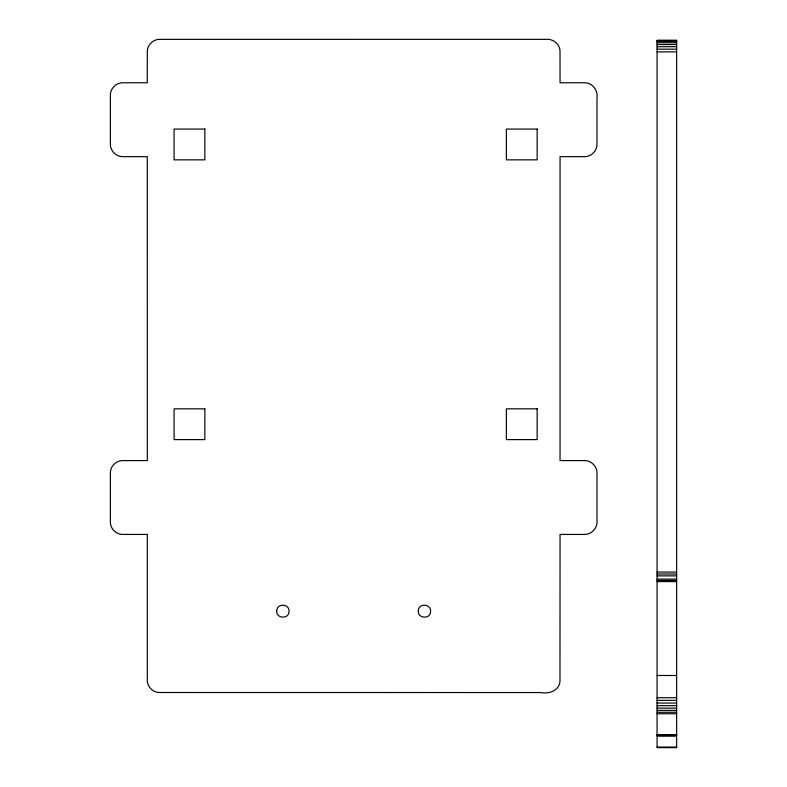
<?xml version="1.0" encoding="UTF-8"?>
<svg xmlns="http://www.w3.org/2000/svg" width="787" height="787" viewBox="0 0 787 787"><rect width="100%" height="100%" fill="white"/><g stroke="black" fill="none" stroke-linecap="round" stroke-linejoin="round"><path stroke-width="1.18" d="M657.086 40.422L676.633 40.422M657.086 40.609L676.633 40.609M657.086 41.426L676.633 41.426M657.086 42.754L676.633 42.754M657.086 44.534L676.633 44.534M657.086 46.699L676.633 46.699M657.086 49.168L676.633 49.168M657.086 51.883L676.633 51.883M657.086 572.07L676.633 572.07M657.086 574.018L676.633 574.018M657.086 575.868L676.633 575.868M657.086 579.134L676.633 579.134M657.086 580.481L676.633 580.481M657.086 581.603L676.633 581.603M657.086 675.492L676.633 675.492M657.086 697.715L676.633 697.715M657.086 700.371L676.633 700.371M657.086 703.047L676.633 703.047M657.086 705.673L676.633 705.673M657.086 708.143L676.633 708.143M657.086 710.376L676.633 710.376M657.086 712.265L676.633 712.265M657.086 713.73L676.633 713.73M657.086 734.645L676.633 734.645M657.086 735.501L676.633 735.501M657.086 735.638L676.633 735.638M657.086 735.865L676.633 735.865M657.086 747.06L676.633 747.06M110.377 472.357L110.367 521.86C110.19 528.274 115.532 534.068 121.946 534.422L147.297 534.442L147.297 678.463C146.51 685.251 151.655 691.989 158.561 692.511L540.748 692.55C548.755 694.183 559.173 690.789 559.98 681.493L560.049 534.442L583.964 534.442C591.627 534.963 598.012 527.615 596.979 520.109L596.979 474.699C597.874 467.527 591.981 460.464 584.662 460.582L560.049 460.582L560.049 156.643L583.295 156.643C590.673 157.42 597.569 150.888 596.979 143.441L596.979 98.345C598.346 90.662 592.473 82.438 584.367 82.783L560.049 82.783L560.019 50.929C559.675 43.718 552.602 38.425 545.578 39.35L159.082 39.36C152.668 39.596 147.218 45.312 147.297 51.735L147.267 82.783L122.467 82.783C115.955 82.851 110.318 88.577 110.367 95.099L110.367 144.336C110.328 150.888 116.023 156.633 122.575 156.643L147.287 156.643L147.297 460.582L122.742 460.582C116.319 460.503 110.613 465.943 110.377 472.357M276.758 610.574C275.588 618.641 288.977 619.635 289.036 611.499C289.803 603.786 277.162 602.832 276.758 610.574M418.33 610.574C417.149 618.631 430.558 619.644 430.607 611.499C431.374 603.786 418.733 602.832 418.33 610.574M676.633 40.383L657.086 40.383L657.086 747.65L676.633 747.65L676.633 40.383M204.856 129.068L174.075 129.068L174.075 159.85L204.856 159.85L204.856 129.068M537.147 129.068L506.375 129.068L506.375 159.85L537.147 159.85L537.147 129.068M204.856 408.837L174.075 408.837L174.075 439.608L204.856 439.608L204.856 408.837M537.147 408.837L506.375 408.837L506.375 439.608L537.147 439.608L537.147 408.837"/></g></svg>
